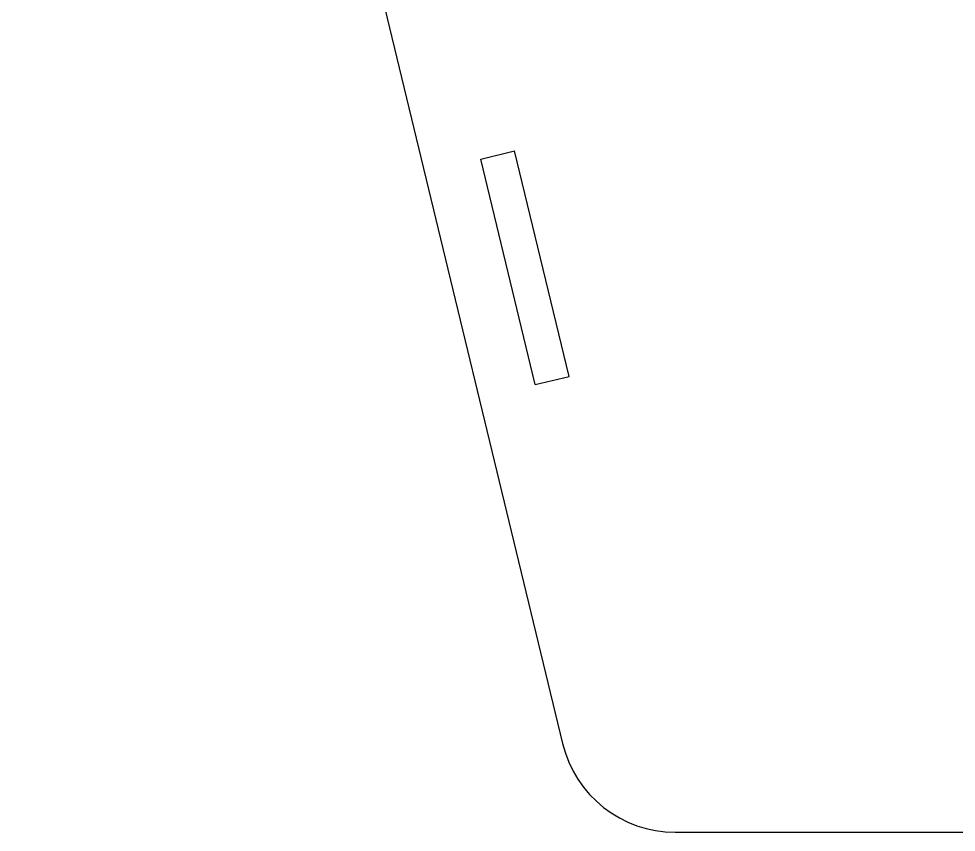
# Model space of a CAD drawing. Header units: centimetres. Extents: x 0 to 967, y -13 to 94.
# Drawn here: x 24.65 to 32.73, y 35.06 to 42.08 of the extents above; entities that cross this region are included whole.
import ezdxf

# ---------------------------------------------------------------- set-up
doc = ezdxf.new("R2010")
doc.units = ezdxf.units.CM
doc.header["$MEASUREMENT"] = 0
doc.layers.add('Picnic Basket-v2.1 v1_Picnic Basket-v2.1 v1_Picnic Basket-v1.3 v1_Picnic Basket-v1.2 v1_Picnic Basket-v1 v3_0', color=7, linetype='Continuous')

msp = doc.modelspace()

# ---------------------------------------------------------------- linework, layer by layer
at = {"layer": 'Picnic Basket-v2.1 v1_Picnic Basket-v2.1 v1_Picnic Basket-v1.3 v1_Picnic Basket-v1.2 v1_Picnic Basket-v1 v3_0'}
for p, q in [((24.6501, 55.2164), (29.338, 35.8284)), ((28.6326, 40.8661), (28.9242, 40.9367)), ((29.3944, 38.9927), (28.9242, 40.9367)), ((29.1028, 38.9222), (28.6326, 40.8661)), ((29.1028, 38.9222), (29.3944, 38.9927)), ((30.3087, 35.0633), (53.7234, 35.0633))]:
    msp.add_line(p, q, dxfattribs=at)
msp.add_arc((30.3096, 36.0627), 0.9994, 193.5616, 269.94947, dxfattribs=at)

doc.saveas('drawing.dxf')
